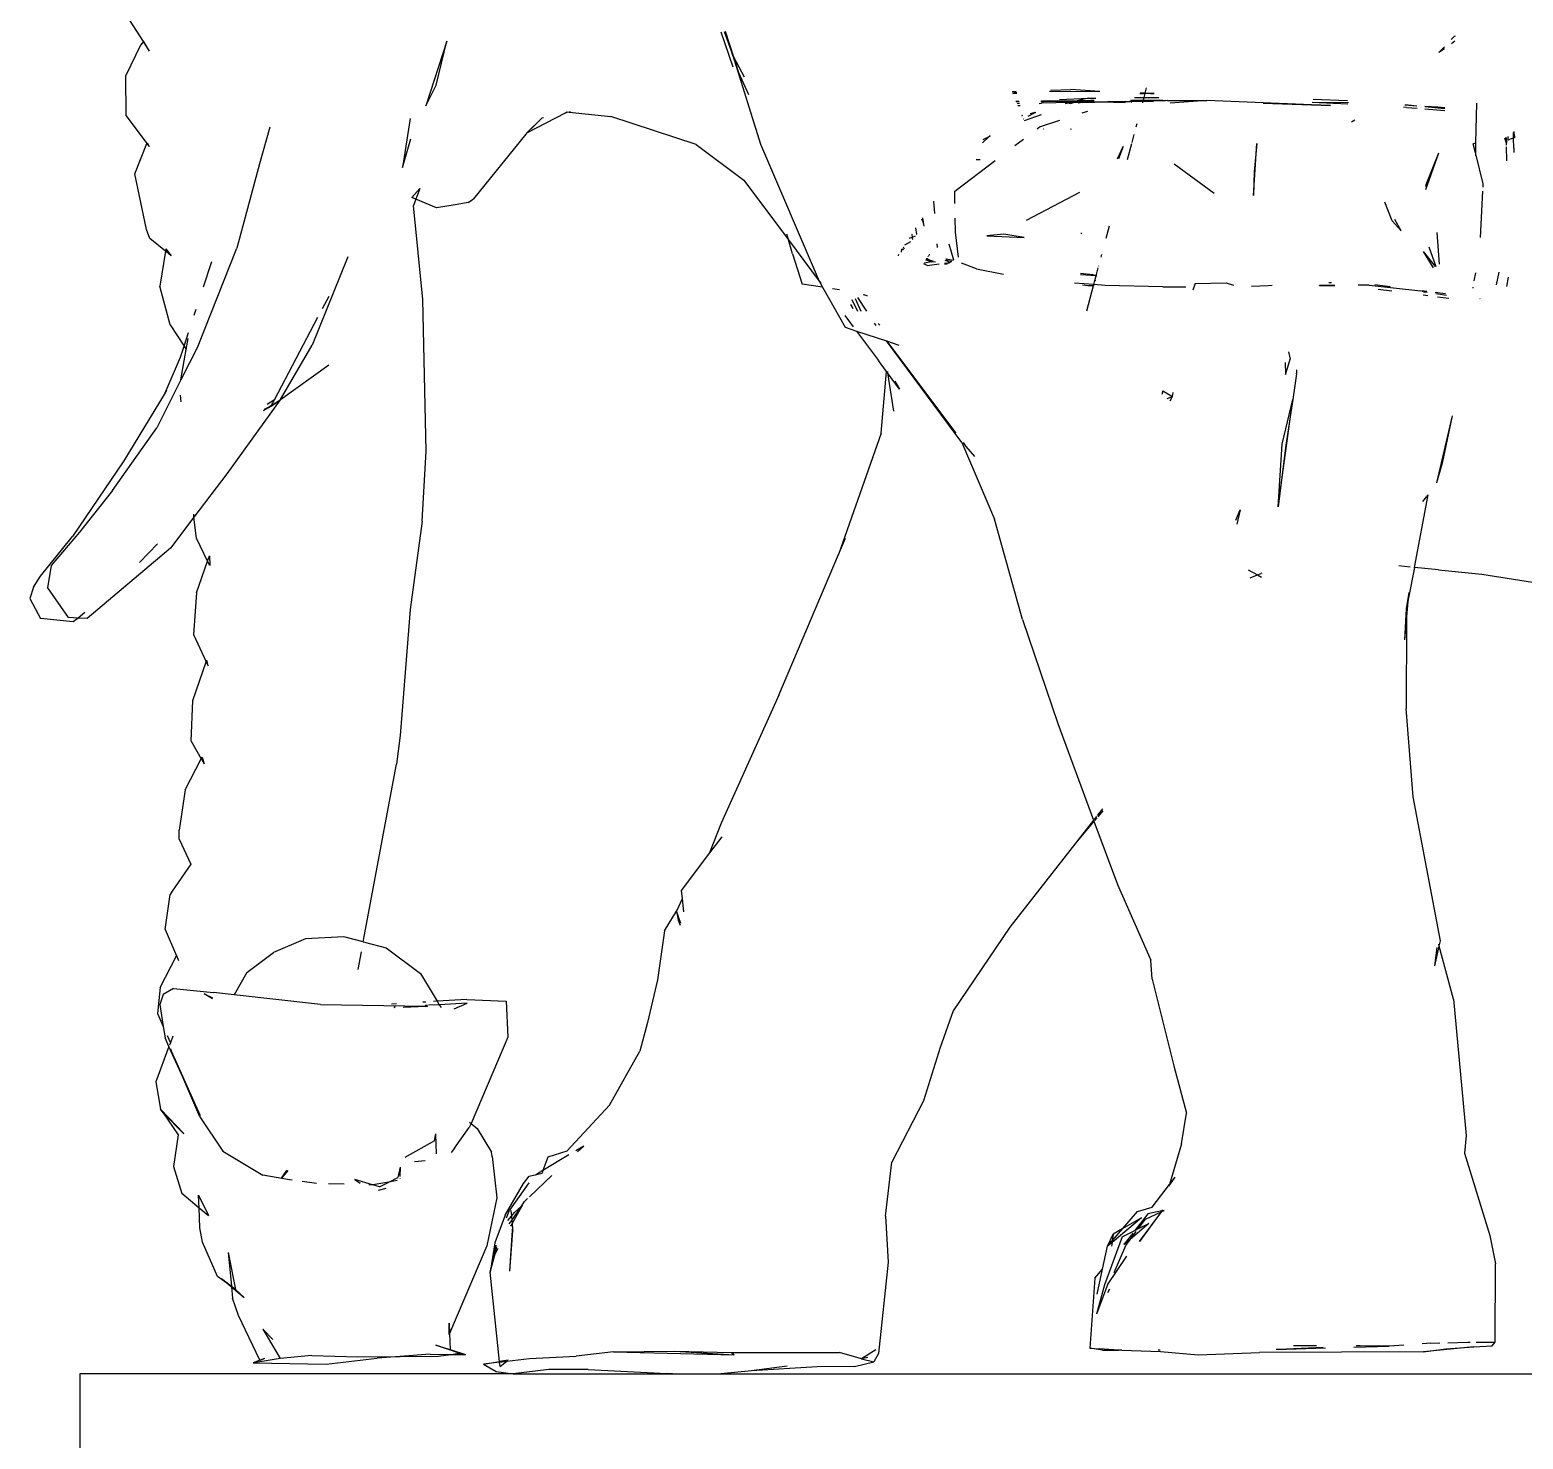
# Model space of a CAD drawing. Extents: x 44111 to 90315, y 4379 to 151689.
# Drawn here: x 59456.6 to 59921.6, y 10830.9 to 11269.8 of the extents above; entities that cross this region are included whole.
import ezdxf

# ---------------------------------------------------------------- set-up
doc = ezdxf.new("R2010")
doc.units = 0
doc.header["$LTSCALE"] = 1000
doc.header["$MEASUREMENT"] = 0
doc.layers.add('家具', color=250, linetype='Continuous')

# ---------------------------------------------------------------- blocks, each defined once
blk = doc.blocks.new('IJJJJJ')
for p, q in [((1400874.43, -765930.76), (1400879.66, -765922.52)), ((1400465.91, -765929.07), (1400466.27, -765929.18)), ((1400466.03, -765930.71), (1400467.1, -765931.47)), ((1400467.15, -765930.12), (1400466.27, -765929.18)), ((1400690.57, -765935.67), (1400693.19, -765927.65)), ((1400690.85, -765935.15), (1400693.19, -765927.65)), ((1400694.66, -765927.76), (1400690.87, -765938.64)), ((1400693.59, -765927.68), (1400691.02, -765934.83)), ((1400779.9, -765930.68), (1400786.52, -765950.79)), ((1400783.25, -765944.39), (1400779.9, -765930.68)), ((1400872.54, -765933.74), (1400874.37, -765930.7)), ((1400872.54, -765933.74), (1400874.43, -765930.76)), ((1400874.37, -765930.7), (1400874.43, -765930.76)), ((1400874.43, -765930.76), (1400875.38, -765931.92)), ((1400469.26, -765933), (1400470.99, -765934.23)), ((1400470.99, -765934.23), (1400469.28, -765932.39)), ((1400690.85, -765935.15), (1400682.24, -765962.75)), ((1400690.57, -765935.67), (1400690.85, -765935.15)), ((1400690.85, -765935.15), (1400691.02, -765934.83)), ((1400875.38, -765931.92), (1400879.9, -765941.36)), ((1400687.25, -765941.83), (1400690.57, -765935.67)), ((1400689, -765940.49), (1400690.57, -765935.67)), ((1400685.91, -765947.42), (1400689, -765940.49)), ((1400786.52, -765950.79), (1400783.25, -765944.39)), ((1400879.8, -765953.88), (1400879.9, -765941.36)), ((1400499.53, -765949.21), (1400510.22, -765948.82)), ((1400510.7, -765950.49), (1400543.32, -765949.15)), ((1400554.92, -765949.19), (1400543.32, -765949.15)), ((1400543.32, -765949.15), (1400554.72, -765949.96)), ((1400555.26, -765949.2), (1400554.92, -765949.19)), ((1400555.48, -765949.16), (1400555.26, -765949.2)), ((1400555.26, -765949.2), (1400555.5, -765949.19)), ((1400555.48, -765949.16), (1400556.18, -765949.21)), ((1400555.5, -765949.19), (1400556.18, -765949.21)), ((1400556.18, -765949.21), (1400556.92, -765949.22)), ((1400556.92, -765949.22), (1400556.98, -765949.17)), ((1400556.98, -765949.17), (1400563.08, -765949.15)), ((1400556.98, -765949.17), (1400561.53, -765949.22)), ((1400562.76, -765949.34), (1400556.98, -765949.17)), ((1400562.82, -765948.21), (1400558.27, -765948.16)), ((1400559.63, -765947.08), (1400560.25, -765947.07)), ((1400559.73, -765947.01), (1400562.47, -765946.9)), ((1400562.76, -765949.34), (1400559.99, -765949.49)), ((1400560.25, -765947.07), (1400560.87, -765947.04)), ((1400560.87, -765947.04), (1400562.5, -765946.99)), ((1400561.53, -765949.22), (1400563.1, -765949.23)), ((1400562.47, -765946.9), (1400562.02, -765945.21)), ((1400562.47, -765946.9), (1400564.06, -765946.84)), ((1400562.5, -765946.99), (1400562.47, -765946.9)), ((1400562.5, -765946.99), (1400562.98, -765946.98)), ((1400562.82, -765948.21), (1400562.5, -765946.99)), ((1400563.12, -765949.33), (1400562.76, -765949.34)), ((1400565.81, -765948.24), (1400562.82, -765948.21)), ((1400563.08, -765949.15), (1400562.82, -765948.21)), ((1400564.18, -765946.93), (1400562.98, -765946.98)), ((1400563.08, -765949.15), (1400566.64, -765949.14)), ((1400563.1, -765949.23), (1400563.08, -765949.15)), ((1400563.12, -765949.33), (1400563.1, -765949.23)), ((1400563.1, -765949.23), (1400564.37, -765949.24)), ((1400564.37, -765949.24), (1400563.12, -765949.33)), ((1400563.13, -765949.35), (1400563.12, -765949.33)), ((1400566.78, -765949.42), (1400563.12, -765949.33)), ((1400563.26, -765949.83), (1400563.13, -765949.35)), ((1400564.72, -765949.24), (1400564.37, -765949.24)), ((1400564.72, -765949.24), (1400564.76, -765949.24)), ((1400564.76, -765949.24), (1400565.12, -765949.24)), ((1400565.17, -765949.25), (1400565.12, -765949.24)), ((1400566.64, -765949.14), (1400565.17, -765949.25)), ((1400566.74, -765949.34), (1400565.17, -765949.25)), ((1400566.7, -765949.26), (1400565.17, -765949.25)), ((1400566.64, -765949.14), (1400566.95, -765949.14)), ((1400566.64, -765949.14), (1400566.7, -765949.26)), ((1400567.09, -765949.26), (1400566.7, -765949.26)), ((1400566.7, -765949.26), (1400566.74, -765949.34)), ((1400566.74, -765949.34), (1400566.77, -765949.39)), ((1400567.24, -765949.38), (1400566.77, -765949.39)), ((1400566.77, -765949.39), (1400566.78, -765949.42)), ((1400567.24, -765949.38), (1400566.78, -765949.42)), ((1400566.78, -765949.42), (1400566.96, -765949.78)), ((1400567.31, -765949.44), (1400567.24, -765949.38)), ((1400568.6, -765949.46), (1400567.31, -765949.44)), ((1400571.18, -765949.62), (1400568.6, -765949.46)), ((1400568.6, -765949.46), (1400574.09, -765949.57)), ((1400574.09, -765949.57), (1400571.18, -765949.62)), ((1400580.86, -765949.45), (1400574.09, -765949.57)), ((1400582.13, -765949.73), (1400574.09, -765949.57)), ((1400576.65, -765946.33), (1400585.61, -765945.75)), ((1400592.24, -765946.23), (1400576.68, -765946.38)), ((1400580.09, -765948.39), (1400577.87, -765948.37)), ((1400578.34, -765949.14), (1400579.48, -765949.14)), ((1400580.39, -765949.34), (1400578.45, -765949.33)), ((1400581.76, -765949.65), (1400578.61, -765949.59)), ((1400583.22, -765949.16), (1400579.48, -765949.14)), ((1400581.39, -765949.35), (1400579.48, -765949.14)), ((1400579.48, -765949.14), (1400580.39, -765949.34)), ((1400589.14, -765948.78), (1400580.09, -765948.39)), ((1400580.09, -765948.39), (1400583.22, -765949.16)), ((1400581.39, -765949.35), (1400580.39, -765949.34)), ((1400580.39, -765949.34), (1400580.86, -765949.45)), ((1400582.07, -765949.42), (1400580.86, -765949.45)), ((1400580.86, -765949.45), (1400581.76, -765949.65)), ((1400582.07, -765949.42), (1400581.39, -765949.35)), ((1400584.08, -765949.37), (1400581.39, -765949.35)), ((1400584.08, -765949.37), (1400582.07, -765949.42)), ((1400584.55, -765949.7), (1400582.07, -765949.42)), ((1400594.78, -765949.2), (1400583.22, -765949.16)), ((1400583.22, -765949.16), (1400584.08, -765949.37)), ((1400584.08, -765949.37), (1400584.16, -765949.39)), ((1400584.91, -765949.37), (1400584.16, -765949.39)), ((1400584.16, -765949.39), (1400585.87, -765949.8)), ((1400586.27, -765949.38), (1400584.91, -765949.37)), ((1400591.96, -765945.91), (1400585.61, -765945.75)), ((1400592.19, -765949.24), (1400586.27, -765949.38)), ((1400594.16, -765949.4), (1400586.27, -765949.38)), ((1400592.19, -765949.24), (1400594.16, -765949.4)), ((1400594.16, -765949.4), (1400595.01, -765949.48)), ((1400594.95, -765949.41), (1400594.16, -765949.4)), ((1400602.67, -765949.43), (1400601.77, -765949.43)), ((1400602.71, -765949.32), (1400601.83, -765949.23)), ((1400603.65, -765947), (1400602.42, -765946.89)), ((1400602.44, -765946.8), (1400603.69, -765946.89)), ((1400603.32, -765946.68), (1400602.51, -765946.63)), ((1400603.92, -765946.34), (1400602.7, -765946.22)), ((1400603.76, -765946.72), (1400603.32, -765946.68)), ((1400459.35, -765949.94), (1400459.58, -765962.33)), ((1400475.37, -765951.01), (1400469.13, -765951.59)), ((1400469.13, -765951.44), (1400471.35, -765951.25)), ((1400475.36, -765951.75), (1400469.13, -765952.24)), ((1400471.35, -765951.25), (1400475.37, -765951.01)), ((1400481.15, -765951.3), (1400477.78, -765951.56)), ((1400481.41, -765950.43), (1400477.84, -765950.76)), ((1400477.84, -765950.86), (1400481.58, -765950.64)), ((1400481.15, -765951.3), (1400482.08, -765951.25)), ((1400499.18, -765949.84), (1400510.49, -765949.76)), ((1400499.4, -765950.28), (1400510.49, -765949.76)), ((1400504.82, -765950.7), (1400510.69, -765950.46)), ((1400510.7, -765950.49), (1400504.82, -765950.7)), ((1400525.73, -765949.98), (1400510.7, -765950.49)), ((1400571.18, -765949.62), (1400568.63, -765949.67)), ((1400568.63, -765949.67), (1400570.51, -765949.72)), ((1400572.37, -765949.7), (1400571.18, -765949.62)), ((1400582.05, -765953.03), (1400580.34, -765952.47)), ((1400584.55, -765949.7), (1400581.76, -765949.65)), ((1400581.76, -765949.65), (1400582.13, -765949.73)), ((1400582.13, -765949.73), (1400583.35, -765950)), ((1400582.13, -765949.73), (1400584.78, -765949.78)), ((1400584.78, -765949.78), (1400584.55, -765949.7)), ((1400584.89, -765949.78), (1400584.78, -765949.78)), ((1400586.22, -765950.12), (1400584.89, -765949.78)), ((1400585.64, -765950.1), (1400584.89, -765949.78)), ((1400584.89, -765949.78), (1400585.87, -765949.8)), ((1400585.87, -765949.8), (1400587.38, -765950.17)), ((1400585.87, -765949.8), (1400594.78, -765949.98)), ((1400595.5, -765950.05), (1400594.78, -765949.98)), ((1400600.07, -765955.39), (1400594.8, -765953.46)), ((1400596.48, -765952.92), (1400596.9, -765953.01)), ((1400596.9, -765953.01), (1400596.63, -765952.87)), ((1400598.17, -765953.18), (1400596.78, -765952.82)), ((1400596.9, -765953.01), (1400598.3, -765953.32)), ((1400598.93, -765954.06), (1400596.9, -765953.01)), ((1400600.63, -765953.84), (1400600.86, -765953.89)), ((1400600.87, -765953.87), (1400600.64, -765953.81)), ((1400602.15, -765950.72), (1400601.45, -765950.65)), ((1400601.6, -765950.05), (1400602.38, -765950.14)), ((1400702.28, -765962.79), (1400728.83, -765954.09)), ((1400741.88, -765952.72), (1400728.83, -765954.09)), ((1400741.44, -765952.62), (1400741.88, -765952.72)), ((1400742.42, -765952.66), (1400741.88, -765952.72)), ((1400741.88, -765952.72), (1400742.99, -765952.96)), ((1400742.99, -765952.96), (1400742.42, -765952.66)), ((1400754.8, -765959.09), (1400742.99, -765952.96)), ((1400879.8, -765953.88), (1400873.39, -765962.5)), ((1400447.55, -765959.24), (1400447.61, -765958.81)), ((1400498.27, -765955.74), (1400497.21, -765955.21)), ((1400565.27, -765957.31), (1400564.99, -765956.29)), ((1400585.59, -765957.91), (1400585.76, -765958.16)), ((1400585.59, -765957.91), (1400585.66, -765958.16)), ((1400595.35, -765957.33), (1400589.06, -765955.29)), ((1400594.1, -765957.98), (1400594.09, -765957.94)), ((1400596.15, -765957.93), (1400595.35, -765957.33)), ((1400600.47, -765954.86), (1400600.38, -765954.82)), ((1400750.25, -765954.55), (1400749.86, -765954.46)), ((1400750.25, -765954.55), (1400754.99, -765959.19)), ((1400753.79, -765958.09), (1400750.25, -765954.55)), ((1400791.35, -765954.76), (1400793.73, -765969.98)), ((1400835.09, -765957.44), (1400838.24, -765968.85)), ((1400447.35, -765960.67), (1400447.52, -765959.46)), ((1400447.35, -765960.67), (1400447.74, -765960.82)), ((1400447.68, -765963.97), (1400447.74, -765960.82)), ((1400447.74, -765960.82), (1400447.77, -765959.4)), ((1400447.74, -765960.82), (1400448.78, -765961.23)), ((1400447.77, -765959.33), (1400447.77, -765959.15)), ((1400448.96, -765961.31), (1400449.41, -765961.48)), ((1400449.41, -765961.48), (1400449.49, -765960.32)), ((1400449.94, -765963.05), (1400449.95, -765962.45)), ((1400450.09, -765960.68), (1400449.95, -765962.45)), ((1400449.95, -765962.45), (1400450.15, -765960.71)), ((1400449.95, -765962.45), (1400450.44, -765960.88)), ((1400460.34, -765962.64), (1400459.58, -765962.33)), ((1400459.58, -765962.33), (1400459.64, -765965.44)), ((1400459.64, -765965.44), (1400460.34, -765962.64)), ((1400527.69, -765962.57), (1400528.51, -765971.33)), ((1400528.76, -765978.71), (1400527.69, -765962.57)), ((1400566.57, -765962.18), (1400565.91, -765959.7)), ((1400568.01, -765967.54), (1400566.67, -765962.55)), ((1400569.36, -765963.47), (1400570.77, -765967.34)), ((1400571.07, -765967.32), (1400569.36, -765963.47)), ((1400603.02, -765963.14), (1400600.37, -765961.13)), ((1400611.01, -765960.32), (1400610.67, -765960.15)), ((1400611.01, -765960.32), (1400610.71, -765960.05)), ((1400613.1, -765962.29), (1400611.01, -765960.32)), ((1400612.88, -765961.29), (1400611.01, -765960.32)), ((1400682.24, -765962.75), (1400663.99, -766005.37)), ((1400702.28, -765962.79), (1400687.43, -765973.95)), ((1400755.36, -765959.65), (1400754.8, -765959.09)), ((1400754.99, -765959.19), (1400754.8, -765959.09)), ((1400754.99, -765959.19), (1400755.36, -765959.65)), ((1400755.36, -765959.65), (1400771.66, -765979.75)), ((1400793.73, -765969.98), (1400791.13, -765961.04)), ((1400873.3, -765962.29), (1400872.67, -765963.46)), ((1400873.39, -765962.5), (1400872.67, -765963.46)), ((1400873.39, -765962.5), (1400873.3, -765962.29)), ((1400877.09, -765971.97), (1400873.39, -765962.5)), ((1400447.68, -765963.97), (1400447.69, -765965.3)), ((1400449.85, -765967.93), (1400449.93, -765963.61)), ((1400457.23, -765975.09), (1400459.45, -765966.2)), ((1400459.64, -765965.44), (1400459.65, -765966.32)), ((1400471.13, -765965.49), (1400475.23, -765976.96)), ((1400471.13, -765965.49), (1400475.09, -765975.43)), ((1400621.79, -765977.37), (1400609.21, -765967.83)), ((1400615.1, -765967.56), (1400613.84, -765967.47)), ((1400528.51, -765971.33), (1400528.76, -765978.71)), ((1400553.48, -765968.88), (1400541.01, -765977.97)), ((1400838.24, -765968.85), (1400845.36, -765995.17)), ((1400873.5, -765989.34), (1400877.09, -765971.97)), ((1400457.28, -765976.16), (1400457.23, -765975.09)), ((1400458.1, -765991.78), (1400457.34, -765977.34)), ((1400475.09, -765975.43), (1400475.24, -765975.95)), ((1400621.73, -765981.17), (1400621.79, -765977.37)), ((1400687.43, -765973.95), (1400673.57, -765992.53)), ((1400788.33, -765976.51), (1400790.8, -765979.33)), ((1400788.33, -765976.51), (1400789.59, -765979.85)), ((1400485.56, -765986.65), (1400487.86, -765980.83)), ((1400582.92, -765977.75), (1400599.52, -765986.49)), ((1400628.02, -765984.35), (1400628.34, -765980.52)), ((1400773.26, -765980.91), (1400771.66, -765979.75)), ((1400773.26, -765980.91), (1400777.37, -765981.63)), ((1400777.37, -765981.63), (1400783.12, -765982.61)), ((1400783.12, -765982.61), (1400789.59, -765979.85)), ((1400787.4, -766011.11), (1400790.33, -765981.82)), ((1400789.59, -765979.85), (1400790.8, -765979.33)), ((1400789.59, -765979.85), (1400790.33, -765981.82)), ((1400482.72, -765989.69), (1400484.77, -765986.16)), ((1400485.56, -765986.65), (1400482.72, -765989.69)), ((1400621.58, -765990.13), (1400621.65, -765985.76)), ((1400631.77, -765985.68), (1400631.59, -765987.06)), ((1400631.59, -765987.06), (1400632.07, -765986.13)), ((1400471.62, -765990.28), (1400470.97, -766000.09)), ((1400574.58, -765991.97), (1400573.55, -765988.16)), ((1400582.3, -765990.31), (1400582.52, -765990.64)), ((1400600.12, -765991.8), (1400606.52, -765990.72)), ((1400611.78, -765991.24), (1400600.12, -765991.8)), ((1400606.52, -765990.72), (1400611.78, -765991.24)), ((1400620.64, -765997.91), (1400621.58, -765990.13)), ((1400631.57, -765987.09), (1400631.42, -765988.28)), ((1400631.57, -765987.09), (1400631.59, -765987.06)), ((1400633.63, -765990.84), (1400633.87, -765988.84)), ((1400634.14, -765991.42), (1400635.04, -765991.76)), ((1400635.13, -765990.74), (1400635.04, -765991.76)), ((1400673.57, -765992.53), (1400674.07, -765990.8)), ((1400872.38, -765992.12), (1400873.5, -765989.34)), ((1400474.12, -765994.7), (1400471.97, -766000.8)), ((1400622.11, -765998.83), (1400623.54, -765993.89)), ((1400627.33, -765993.73), (1400627.25, -765994.89)), ((1400635.04, -765991.76), (1400634.98, -765992.4)), ((1400635.04, -765991.76), (1400636.07, -765992.14)), ((1400637.37, -765994.1), (1400635.5, -765993)), ((1400637.8, -765994.74), (1400637.48, -765995.28)), ((1400638.2, -765995.35), (1400637.74, -765995.58)), ((1400637.79, -765995.65), (1400638.28, -765995.47)), ((1400638.28, -765995.47), (1400638.26, -765995.44)), ((1400638.39, -765996.33), (1400638.28, -765995.47)), ((1400673.57, -765992.53), (1400663.99, -766005.37)), ((1400672.33, -765996.84), (1400673.57, -765992.53)), ((1400857.34, -766025.49), (1400845.36, -765995.17)), ((1400867.42, -765995.38), (1400865.82, -765997.47)), ((1400867.42, -765995.38), (1400867.53, -765996.07)), ((1400867.53, -765996.07), (1400872.38, -765992.12)), ((1400867.53, -765996.07), (1400869.26, -766006.93)), ((1400472.08, -766000.88), (1400475.8, -765996.18)), ((1400472.66, -766001.29), (1400475.8, -765996.18)), ((1400576.18, -765997.94), (1400575.94, -765997.07)), ((1400576.93, -766000.75), (1400576.9, -766000.64)), ((1400614.97, -766001.51), (1400619.67, -765999.78)), ((1400624.48, -765998.47), (1400622.18, -765998.87)), ((1400624.05, -765999), (1400622.7, -765999.19)), ((1400623.54, -765999.64), (1400622.79, -765999.25)), ((1400623.43, -765999.65), (1400623.54, -765999.64)), ((1400623.54, -765999.64), (1400624.05, -765999)), ((1400624.73, -765999.78), (1400623.54, -765999.64)), ((1400624.05, -765999), (1400624.48, -765998.47)), ((1400624.63, -765998.92), (1400624.05, -765999)), ((1400624.07, -766000.06), (1400624.89, -765999.84)), ((1400624.38, -766000.25), (1400624.95, -766000.11)), ((1400624.57, -765998.43), (1400624.48, -765998.47)), ((1400624.63, -765998.92), (1400624.68, -765998.91)), ((1400624.73, -765999.78), (1400624.87, -765999.77)), ((1400624.88, -765999.8), (1400624.73, -765999.78)), ((1400630.37, -766000.47), (1400626.63, -766000.01)), ((1400627.76, -765999.52), (1400628.88, -765999.43)), ((1400628.35, -765999.26), (1400628.59, -765999.2)), ((1400629.6, -765998.71), (1400628.59, -765999.2)), ((1400629.68, -765998.72), (1400628.88, -765999.43)), ((1400628.88, -765999.43), (1400630.83, -765998.81)), ((1400628.88, -765999.43), (1400631.33, -765999.83)), ((1400629.52, -765997.2), (1400629.77, -765997.16)), ((1400629.68, -765998.72), (1400629.6, -765998.71)), ((1400629.72, -765998.72), (1400629.68, -765998.72)), ((1400629.69, -765997.38), (1400629.9, -765997.33)), ((1400629.86, -765998.6), (1400629.72, -765998.72)), ((1400630.28, -765998.74), (1400629.72, -765998.72)), ((1400629.82, -765997.51), (1400630, -765997.47)), ((1400630.26, -765998.43), (1400629.86, -765998.6)), ((1400630.16, -765997.7), (1400630.14, -765997.84)), ((1400630.26, -765998.43), (1400630.33, -765998.43)), ((1400630.75, -765998.63), (1400630.28, -765998.74)), ((1400630.59, -765998.31), (1400630.33, -765998.43)), ((1400630.33, -765998.43), (1400630.65, -765998.42)), ((1400630.37, -766000.47), (1400631.41, -766000)), ((1400630.56, -765998.22), (1400630.53, -765998.23)), ((1400639.33, -765997.05), (1400639.38, -765997.47)), ((1400672.33, -765996.84), (1400669.25, -766006.34)), ((1400810.8, -765997.8), (1400821.92, -766025.35)), ((1400855.73, -766007.15), (1400853.16, -765999.3)), ((1400865.82, -765997.47), (1400867.37, -765996.2)), ((1400449.46, -766004.19), (1400449.95, -766007.07)), ((1400452.4, -766002.56), (1400453.22, -766006.5)), ((1400459.99, -766005.32), (1400459.56, -766002.79)), ((1400577.73, -766003.7), (1400577.07, -766001.28)), ((1400577.52, -766003.72), (1400577.73, -766003.7)), ((1400577.73, -766003.7), (1400582.57, -766003.4)), ((1400577.73, -766003.7), (1400578.83, -766003.43)), ((1400578.12, -766005.19), (1400577.73, -766003.7)), ((1400577.92, -766005.11), (1400578.12, -766005.19)), ((1400578.12, -766005.19), (1400577.95, -766005.23)), ((1400578.46, -766006.45), (1400578.12, -766005.19)), ((1400578.83, -766003.43), (1400582.64, -766003)), ((1400614.97, -766001.51), (1400606.57, -766003.2)), ((1400663.99, -766005.37), (1400663.83, -766005.76)), ((1400460.37, -766007.61), (1400460.32, -766007.29)), ((1400471.97, -766009.26), (1400468.62, -766009.75)), ((1400472.2, -766008.85), (1400468.99, -766009.28)), ((1400475.92, -766009.68), (1400474.49, -766009.86)), ((1400475.84, -766008.68), (1400474.7, -766008.85)), ((1400474.75, -766008.57), (1400476.45, -766008.39)), ((1400475.84, -766008.68), (1400476.36, -766008.61)), ((1400492.78, -766006.66), (1400476.6, -766008.38)), ((1400489.94, -766007.84), (1400485.72, -766008.41)), ((1400486.17, -766007.21), (1400490.93, -766006.54)), ((1400492.78, -766006.66), (1400496.17, -766006.67)), ((1400508.18, -766006.73), (1400503.39, -766006.8)), ((1400503.54, -766006.68), (1400508.18, -766006.73)), ((1400504.45, -766005.93), (1400505.26, -766005.92)), ((1400508.18, -766006.73), (1400508.21, -766006.68)), ((1400522.96, -766006.75), (1400524.18, -766006.81)), ((1400524.18, -766006.81), (1400529.37, -766007.04)), ((1400537.25, -766005.91), (1400535.02, -766006.6)), ((1400546.88, -766006.17), (1400537.25, -766005.91)), ((1400546.88, -766006.17), (1400547.64, -766008.21)), ((1400557.03, -766007.14), (1400549.8, -766007.19)), ((1400557.03, -766007.14), (1400574.92, -766006.7)), ((1400574.92, -766006.7), (1400578.46, -766006.45)), ((1400578.4, -766006.76), (1400578.55, -766006.78)), ((1400578.55, -766006.78), (1400578.4, -766006.79)), ((1400578.46, -766006.45), (1400584.47, -766006.02)), ((1400578.55, -766006.78), (1400578.46, -766006.45)), ((1400580.23, -766006.7), (1400578.55, -766006.78)), ((1400580.66, -766014.65), (1400578.55, -766006.78)), ((1400582.03, -766006.59), (1400580.23, -766006.7)), ((1400649.99, -766009.56), (1400649.07, -766009.98)), ((1400649.07, -766009.98), (1400650.28, -766009.69)), ((1400662.96, -766007.3), (1400655.95, -766019.77)), ((1400657.63, -766008.12), (1400659.83, -766007.79)), ((1400663.83, -766005.76), (1400662.96, -766007.3)), ((1400662.96, -766007.3), (1400669.25, -766006.34)), ((1400663.82, -766005.61), (1400663.5, -766006.04)), ((1400818.64, -766013.9), (1400816.6, -766010.02)), ((1400866.14, -766019), (1400869.26, -766006.93)), ((1400457.89, -766011.35), (1400457.82, -766011.36)), ((1400458.26, -766010.78), (1400458.16, -766010.8)), ((1400471.42, -766010.26), (1400467.89, -766010.71)), ((1400649.2, -766014.69), (1400651.95, -766010.44)), ((1400652.79, -766010.82), (1400651.01, -766014.78)), ((1400651.92, -766014.83), (1400653.72, -766011.24)), ((1400653.45, -766013.86), (1400653.4, -766013.91)), ((1400653.45, -766013.86), (1400654.12, -766012.66)), ((1400786.33, -766058.37), (1400787.4, -766011.11)), ((1400858.6, -766015.96), (1400858.02, -766014.17)), ((1400645.1, -766019.09), (1400645.64, -766018.53)), ((1400646.3, -766019.17), (1400646.73, -766018.5)), ((1400655.99, -766016.11), (1400653.38, -766019.61)), ((1400833.63, -766042.37), (1400820.06, -766016.59)), ((1400866.14, -766019), (1400861.77, -766025.66)), ((1400652.38, -766020.95), (1400643.06, -766024.02)), ((1400652.38, -766020.95), (1400645.55, -766030.11)), ((1400655.95, -766019.77), (1400652.38, -766020.95)), ((1400861.77, -766025.66), (1400860.37, -766021.37)), ((1400861.08, -766026.71), (1400860.5, -766023.28)), ((1400517.85, -766027.45), (1400517.34, -766029.65)), ((1400619.53, -766055.65), (1400643.06, -766024.02)), ((1400643.06, -766024.02), (1400621.42, -766052.73)), ((1400643.06, -766024.02), (1400639.17, -766025.3)), ((1400831.71, -766042.2), (1400821.92, -766025.35)), ((1400857.34, -766025.49), (1400862.73, -766036.17)), ((1400861.77, -766025.66), (1400861.08, -766026.71)), ((1400862.73, -766036.17), (1400861.08, -766026.71)), ((1400862.87, -766029.03), (1400861.77, -766025.66)), ((1400515.35, -766033), (1400515.33, -766034)), ((1400517.88, -766031.41), (1400517.34, -766029.65)), ((1400518.81, -766034.45), (1400517.88, -766031.41)), ((1400518.93, -766030.7), (1400518.81, -766034.45)), ((1400642.98, -766033.58), (1400645.55, -766030.11)), ((1400831.71, -766042.2), (1400816.67, -766031.41)), ((1400867.64, -766040.19), (1400862.87, -766029.03)), ((1400515.32, -766034.3), (1400515.33, -766034)), ((1400515.32, -766034.3), (1400516.45, -766042.24)), ((1400638.95, -766039.03), (1400642.71, -766033.94)), ((1400640.39, -766036.52), (1400638.95, -766039.03)), ((1400642.71, -766033.94), (1400640.8, -766045.91)), ((1400642.77, -766033.56), (1400642.71, -766033.94)), ((1400642.71, -766033.94), (1400642.98, -766033.58)), ((1400642.98, -766033.58), (1400642.95, -766033.33)), ((1400644.65, -766052.69), (1400642.98, -766033.58)), ((1400862.73, -766036.17), (1400870.24, -766051.03)), ((1400516.45, -766042.24), (1400518.72, -766056.45)), ((1400521.07, -766075.69), (1400516.45, -766042.24)), ((1400519.83, -766056.13), (1400516.45, -766042.24)), ((1400553.99, -766041.3), (1400553.78, -766040.02)), ((1400556.97, -766039.54), (1400553.99, -766041.3)), ((1400554.69, -766042.68), (1400553.99, -766041.3)), ((1400555.65, -766041.94), (1400553.99, -766041.3)), ((1400556.97, -766039.54), (1400557.32, -766040.66)), ((1400831.74, -766042.22), (1400831.71, -766042.2)), ((1400832.8, -766042.98), (1400831.74, -766042.22)), ((1400831.81, -766042.36), (1400831.74, -766042.22)), ((1400834.66, -766044.31), (1400831.81, -766042.36)), ((1400831.81, -766042.36), (1400848.48, -766065.37)), ((1400832.8, -766042.98), (1400831.81, -766042.36)), ((1400833.63, -766042.37), (1400835.9, -766043.84)), ((1400834.52, -766044.05), (1400833.63, -766042.37)), ((1400862.69, -766042.98), (1400862.89, -766040.92)), ((1400867.21, -766039.47), (1400867.64, -766040.19)), ((1400867.64, -766040.19), (1400880.53, -766061.36)), ((1400834.66, -766044.31), (1400832.8, -766042.98)), ((1400834.52, -766044.05), (1400832.8, -766042.98)), ((1400834.66, -766044.31), (1400834.52, -766044.05)), ((1400835.67, -766044.77), (1400834.52, -766044.05)), ((1400837.03, -766045.71), (1400834.66, -766044.31)), ((1400835.67, -766044.77), (1400834.66, -766044.31)), ((1400836.75, -766045.25), (1400835.67, -766044.77)), ((1400836.94, -766045.55), (1400835.67, -766044.77)), ((1400466.93, -766047.33), (1400470.03, -766062.1)), ((1400466.93, -766047.33), (1400471.73, -766068.15)), ((1400884.03, -766070.54), (1400870.24, -766051.03)), ((1400518.72, -766056.45), (1400521.07, -766075.69)), ((1400521.07, -766075.69), (1400519.83, -766056.13)), ((1400619.53, -766055.65), (1400609.39, -766079.49)), ((1400619.19, -766055.69), (1400618.29, -766056.89)), ((1400644.65, -766052.69), (1400657.96, -766090.48)), ((1400618.29, -766056.89), (1400615.62, -766059.95)), ((1400787.6, -766080.16), (1400786.33, -766058.37)), ((1400470.03, -766062.1), (1400471.73, -766068.15)), ((1400848.48, -766065.37), (1400858.67, -766078.87)), ((1400880.53, -766061.36), (1400896.51, -766084.89)), ((1400474.39, -766071.9), (1400474.74, -766072.33)), ((1400478.66, -766094.55), (1400474.39, -766071.9)), ((1400474.87, -766072.47), (1400476.14, -766073.98)), ((1400884.03, -766070.54), (1400894.35, -766083.54)), ((1400532.88, -766076.63), (1400533.94, -766081.12)), ((1400534.28, -766079.79), (1400532.88, -766076.63)), ((1400600.68, -766110.73), (1400609.39, -766079.49)), ((1400857.93, -766085.48), (1400858.67, -766078.87)), ((1400858.67, -766078.87), (1400858.77, -766077.98)), ((1400858.67, -766078.87), (1400866, -766088.57)), ((1400787.6, -766080.16), (1400791.31, -766107.67)), ((1400894.35, -766083.54), (1400903.17, -766093.99)), ((1400657.96, -766090.48), (1400655.82, -766085.43)), ((1400854.45, -766092.55), (1400857.93, -766085.48)), ((1400866, -766088.57), (1400891.98, -766110.46)), ((1400875.65, -766093), (1400870.08, -766087.21)), ((1400906.44, -766097.29), (1400896.51, -766084.89)), ((1400676.52, -766134.32), (1400657.96, -766090.48)), ((1400853.86, -766090.88), (1400853.75, -766093.97)), ((1400853.75, -766093.97), (1400854.45, -766092.55)), ((1400854.45, -766092.55), (1400853.86, -766090.88)), ((1400857.92, -766102.48), (1400854.45, -766092.55)), ((1400457.67, -766096.59), (1400439.92, -766099.41)), ((1400471.14, -766095.33), (1400457.67, -766096.59)), ((1400471.14, -766095.33), (1400478.66, -766094.55)), ((1400478.66, -766094.55), (1400478.84, -766094.53)), ((1400478.66, -766094.55), (1400480.44, -766104.01)), ((1400479.96, -766094.41), (1400483.52, -766094.04)), ((1400526.14, -766096.3), (1400526.39, -766096.39)), ((1400527.5, -766096.85), (1400526.22, -766097.55)), ((1400527.5, -766096.85), (1400526.39, -766096.39)), ((1400530.39, -766095.27), (1400527.5, -766096.85)), ((1400529.75, -766097.79), (1400527.5, -766096.85)), ((1400903.17, -766093.99), (1400904.24, -766100.87)), ((1400908.67, -766100.72), (1400906.44, -766097.29)), ((1400481.09, -766107.45), (1400480.28, -766102.34)), ((1400480.44, -766104.01), (1400480.28, -766102.34)), ((1400857.92, -766102.48), (1400858.81, -766115.42)), ((1400904.24, -766100.87), (1400897.81, -766110.16)), ((1400908.67, -766100.72), (1400909.78, -766104.19)), ((1400480.44, -766104.01), (1400481.09, -766107.45)), ((1400481.1, -766111.04), (1400480.44, -766104.01)), ((1400481.67, -766117.08), (1400481.09, -766107.45)), ((1400481.09, -766107.45), (1400481.1, -766111.04)), ((1400791.31, -766107.67), (1400794.52, -766146.89)), ((1400909.78, -766104.19), (1400906.5, -766110.45)), ((1400481.1, -766111.04), (1400481.22, -766138.46)), ((1400481.67, -766117.08), (1400481.1, -766111.04)), ((1400600.68, -766110.73), (1400589.71, -766143.1)), ((1400891.98, -766110.46), (1400894.78, -766110.32)), ((1400892.65, -766108.62), (1400894.78, -766110.32)), ((1400894.78, -766110.32), (1400897.81, -766110.16)), ((1400894.78, -766110.32), (1400896.28, -766111.52)), ((1400896.28, -766111.52), (1400906.5, -766110.45)), ((1400858.81, -766115.42), (1400854.88, -766123.93)), ((1400854.29, -766125.22), (1400854.72, -766123.46)), ((1400854.88, -766123.93), (1400854.29, -766125.22)), ((1400854.88, -766123.93), (1400854.72, -766123.46)), ((1400859.08, -766135.95), (1400854.88, -766123.93)), ((1400676.52, -766134.32), (1400694.52, -766174.17)), ((1400479, -766165.93), (1400481.22, -766138.46)), ((1400859.54, -766148.61), (1400859.08, -766135.95)), ((1400589.71, -766143.1), (1400578.56, -766173.25)), ((1400794.52, -766146.89), (1400795.65, -766155.79)), ((1400859.54, -766148.61), (1400856.39, -766154.1)), ((1400856.15, -766153.63), (1400855.46, -766155.72)), ((1400856.39, -766154.1), (1400856.15, -766153.63)), ((1400861.46, -766163.77), (1400856.39, -766154.1)), ((1400806.03, -766211.14), (1400795.65, -766155.79)), ((1400856.33, -766154.21), (1400855.46, -766155.72)), ((1400470.52, -766210.86), (1400479, -766165.93)), ((1400861.46, -766163.77), (1400863.26, -766176.31)), ((1400575.64, -766170.29), (1400577.26, -766172.2)), ((1400575.82, -766169.75), (1400577.42, -766171.79)), ((1400577.53, -766172.53), (1400578.27, -766173.4)), ((1400577.69, -766172.13), (1400578.4, -766173.04)), ((1400578.43, -766173.6), (1400571.15, -766193.29)), ((1400578.56, -766173.25), (1400578.43, -766173.6)), ((1400578.43, -766173.6), (1400584.09, -766180.3)), ((1400578.56, -766173.25), (1400584.09, -766180.3)), ((1400694.52, -766174.17), (1400698.1, -766183.45)), ((1400863.34, -766179.21), (1400863.26, -766176.31)), ((1400584.09, -766180.3), (1400604.62, -766206.54)), ((1400694.32, -766178.46), (1400698.1, -766183.45)), ((1400863.34, -766179.21), (1400859.68, -766186.94)), ((1400698.1, -766183.45), (1400706.98, -766195.18)), ((1400859.6, -766186.82), (1400859.68, -766186.94)), ((1400859.68, -766186.94), (1400865.48, -766195.4)), ((1400571.15, -766193.29), (1400560.68, -766216.86)), ((1400706.98, -766195.18), (1400706.7, -766197.71)), ((1400865.48, -766195.4), (1400866.07, -766196.44)), ((1400706.7, -766197.71), (1400706.25, -766201.84)), ((1400706.7, -766197.71), (1400708.42, -766201.58)), ((1400867.64, -766207.32), (1400866.07, -766196.44)), ((1400707.1, -766205.39), (1400708.42, -766201.58)), ((1400707.92, -766204.42), (1400707.24, -766205.99)), ((1400708.42, -766201.58), (1400707.92, -766204.42)), ((1400712.12, -766207.71), (1400708.42, -766201.58)), ((1400604.62, -766206.54), (1400622.22, -766232.62)), ((1400712.12, -766207.71), (1400714.31, -766222.94)), ((1400806.03, -766211.14), (1400812.01, -766209.59)), ((1400812.01, -766209.59), (1400823.99, -766210.19)), ((1400867.64, -766207.32), (1400864.14, -766215.53)), ((1400466.48, -766228.94), (1400470.91, -766212.52)), ((1400470.91, -766212.52), (1400470.52, -766210.86)), ((1400470.91, -766212.52), (1400471.08, -766211.9)), ((1400472.33, -766218.61), (1400470.91, -766212.52)), ((1400472.33, -766218.61), (1400471.6, -766212.88)), ((1400798.83, -766213.01), (1400788.17, -766221)), ((1400806.03, -766211.14), (1400798.83, -766213.01)), ((1400806.62, -766214.27), (1400807.64, -766219.74)), ((1400823.99, -766210.19), (1400833.89, -766214.45)), ((1400842.21, -766220.73), (1400833.89, -766214.45)), ((1400560.28, -766222.74), (1400560.68, -766216.86)), ((1400864.09, -766215.42), (1400863.52, -766216.98)), ((1400864.14, -766215.53), (1400863.52, -766216.98)), ((1400864.14, -766215.53), (1400864.09, -766215.42)), ((1400869.19, -766225.4), (1400864.14, -766215.53)), ((1400560.28, -766222.74), (1400553.53, -766249.79)), ((1400714.31, -766222.94), (1400717.5, -766236.29)), ((1400788.17, -766221), (1400782.93, -766229.66)), ((1400842.21, -766220.73), (1400846.2, -766227.62)), ((1400819.29, -766230.68), (1400846.2, -766227.62)), ((1400846.2, -766227.62), (1400852.62, -766226.89)), ((1400865.01, -766225.7), (1400852.62, -766226.89)), ((1400855.52, -766227.3), (1400852.88, -766228.62)), ((1400852.92, -766228.87), (1400855.52, -766227.3)), ((1400865.01, -766225.7), (1400868.27, -766227.52)), ((1400868.27, -766227.52), (1400869.33, -766230.62)), ((1400869.19, -766225.4), (1400870.06, -766233.4)), ((1400466.48, -766228.94), (1400462.55, -766271.39)), ((1400622.22, -766232.62), (1400626.27, -766244.06)), ((1400761.47, -766229.57), (1400760.9, -766240.79)), ((1400773.76, -766229.07), (1400761.47, -766229.57)), ((1400777.62, -766232.01), (1400773.58, -766230.27)), ((1400773.58, -766230.27), (1400782.28, -766230.73)), ((1400773.76, -766229.07), (1400782.93, -766229.66)), ((1400782.28, -766230.73), (1400781.75, -766231.61)), ((1400782.93, -766229.66), (1400782.28, -766230.73)), ((1400782.28, -766230.73), (1400785.63, -766230.9)), ((1400782.93, -766229.66), (1400784.12, -766229.73)), ((1400785.85, -766231.21), (1400785.99, -766231.21)), ((1400785.99, -766231.21), (1400786.49, -766231.2)), ((1400786.47, -766231.23), (1400785.99, -766231.21)), ((1400786.08, -766230.93), (1400786.67, -766230.96)), ((1400786.44, -766229.88), (1400787.38, -766229.94)), ((1400819.29, -766230.68), (1400786.49, -766231.2)), ((1400793.54, -766231.45), (1400786.49, -766231.2)), ((1400795.62, -766230.46), (1400797.21, -766230.56)), ((1400796.01, -766231.44), (1400796.39, -766231.46)), ((1400796.33, -766231.53), (1400796.04, -766231.52)), ((1400869.33, -766230.62), (1400868.25, -766237.48)), ((1400717.5, -766236.29), (1400719.82, -766245.17)), ((1400868.25, -766237.48), (1400867.7, -766241.03)), ((1400870.06, -766233.4), (1400868.25, -766237.48)), ((1400760.9, -766240.79), (1400772.41, -766267.73)), ((1400865.26, -766240.5), (1400866.02, -766242.54)), ((1400867, -766240.33), (1400866.02, -766242.54)), ((1400866.02, -766242.54), (1400866.29, -766243.26)), ((1400866.47, -766243.74), (1400867.7, -766241.03)), ((1400626.27, -766244.06), (1400631.56, -766260.67)), ((1400729.28, -766262), (1400719.82, -766245.17)), ((1400865.73, -766245.08), (1400858.27, -766261.75)), ((1400863.19, -766250.96), (1400866.47, -766243.74)), ((1400865.73, -766245.08), (1400863.19, -766250.96)), ((1400866, -766244.49), (1400865.73, -766245.08)), ((1400866.42, -766243.62), (1400866.47, -766243.74)), ((1400866.47, -766243.74), (1400870.57, -766254.75)), ((1400553.53, -766249.79), (1400549.63, -766264.5)), ((1400862.24, -766253.06), (1400863.19, -766250.96)), ((1400856.85, -766265.59), (1400862.19, -766253.27)), ((1400858.27, -766261.75), (1400862.19, -766253.27)), ((1400862.24, -766253.06), (1400862.19, -766253.27)), ((1400870.57, -766254.75), (1400869.09, -766263.29)), ((1400631.56, -766260.67), (1400641.38, -766279.7)), ((1400551.14, -766274.03), (1400549.63, -766264.5)), ((1400742.53, -766276.31), (1400729.28, -766262)), ((1400856.85, -766265.59), (1400849.65, -766276.32)), ((1400858.27, -766261.75), (1400856.73, -766265.21)), ((1400869.09, -766263.29), (1400861.85, -766270.84)), ((1400861.86, -766270.92), (1400868.26, -766264.41)), ((1400868.26, -766264.41), (1400863.55, -766271.19)), ((1400868.26, -766264.41), (1400869.09, -766263.29)), ((1400770.51, -766269.31), (1400766.06, -766276.67)), ((1400772.41, -766267.73), (1400770.51, -766269.31)), ((1400772.89, -766267.34), (1400772.41, -766267.73)), ((1400772.41, -766267.73), (1400772.95, -766268.99)), ((1400777.54, -766275.37), (1400772.95, -766268.99)), ((1400462.55, -766271.39), (1400463, -766276.93)), ((1400551.14, -766274.03), (1400554.95, -766286.73)), ((1400737.3, -766274.75), (1400739.82, -766276.26)), ((1400739.28, -766276.51), (1400737.3, -766274.75)), ((1400783.15, -766277.1), (1400783.38, -766270.92)), ((1400783.83, -766273.13), (1400783.38, -766270.92)), ((1400783.83, -766273.13), (1400793.03, -766278.33)), ((1400863.55, -766271.19), (1400865.1, -766281.06)), ((1400463, -766276.93), (1400455.11, -766302.6)), ((1400643.3, -766296.59), (1400641.38, -766279.7)), ((1400741.91, -766277.51), (1400750, -766282.36)), ((1400742.53, -766276.31), (1400748.46, -766278.21)), ((1400748.46, -766278.21), (1400750, -766282.36)), ((1400765.78, -766278), (1400764.32, -766290.88)), ((1400765.78, -766278), (1400766.06, -766276.67)), ((1400777.54, -766275.37), (1400778.61, -766276.71)), ((1400789.96, -766279.58), (1400786.67, -766279.26)), ((1400849.65, -766276.32), (1400837.25, -766283.82)), ((1400555.09, -766287.2), (1400553.15, -766284.38)), ((1400554.95, -766286.73), (1400553.15, -766284.38)), ((1400747.26, -766283.86), (1400754.23, -766290.53)), ((1400750, -766282.36), (1400750.29, -766283.14)), ((1400750, -766282.36), (1400751.99, -766283.55)), ((1400751.99, -766283.55), (1400750.29, -766283.14)), ((1400754.35, -766284.12), (1400751.99, -766283.55)), ((1400751.99, -766283.55), (1400752.32, -766283.75)), ((1400756.07, -766286.36), (1400754.35, -766284.12)), ((1400794.49, -766281.35), (1400794.57, -766284.16)), ((1400794.49, -766281.35), (1400795.19, -766284.48)), ((1400828.98, -766285.22), (1400837.25, -766283.82)), ((1400829.42, -766282.39), (1400831.39, -766284.68)), ((1400831.39, -766284.68), (1400829.54, -766282.37)), ((1400829.67, -766282.35), (1400831.39, -766284.68)), ((1400831.39, -766284.68), (1400829.81, -766282.32)), ((1400865.1, -766281.06), (1400862.51, -766289.55)), ((1400560.28, -766293.72), (1400554.95, -766286.73)), ((1400554.95, -766286.73), (1400555.09, -766287.2)), ((1400754.41, -766286.16), (1400760.46, -766294.71)), ((1400761.78, -766296.21), (1400756.07, -766286.36)), ((1400794.58, -766284.81), (1400794.59, -766284.9)), ((1400797.96, -766285.93), (1400795.19, -766284.48)), ((1400795.36, -766285.45), (1400797.96, -766285.93)), ((1400800.89, -766287.45), (1400797.96, -766285.93)), ((1400797.96, -766285.93), (1400802.96, -766286.84)), ((1400801.22, -766288.44), (1400798.78, -766287.89)), ((1400800.89, -766287.45), (1400802.96, -766286.84)), ((1400802.96, -766286.84), (1400803, -766286.85)), ((1400803, -766286.85), (1400803.05, -766286.82)), ((1400803.05, -766286.82), (1400808.58, -766285.19)), ((1400803.05, -766286.82), (1400804.24, -766286.82)), ((1400808.58, -766285.19), (1400806.95, -766286.3)), ((1400811.88, -766286.59), (1400816.75, -766286.45)), ((1400820.53, -766286.34), (1400821.23, -766286.32)), ((1400821.23, -766286.32), (1400824.96, -766285.79)), ((1400828.08, -766285.35), (1400828.98, -766285.22)), ((1400754.78, -766291.06), (1400755.73, -766291.96)), ((1400756.74, -766293.46), (1400755.73, -766291.96)), ((1400756.48, -766293.21), (1400759.64, -766298.84)), ((1400756.48, -766293.21), (1400756.74, -766293.46)), ((1400756.74, -766293.46), (1400758.86, -766295.47)), ((1400759.73, -766297.87), (1400756.74, -766293.46)), ((1400764.32, -766290.88), (1400767.5, -766305.75)), ((1400857.24, -766290.07), (1400854.2, -766296.32)), ((1400857.09, -766294.05), (1400862.51, -766289.55)), ((1400857.09, -766294.05), (1400857.24, -766290.07)), ((1400556.58, -766294.76), (1400557.12, -766294.87)), ((1400557.29, -766295.1), (1400556.58, -766294.76)), ((1400556.96, -766294.65), (1400556.99, -766294.69)), ((1400557.12, -766294.87), (1400556.99, -766294.69)), ((1400557.09, -766294.62), (1400557.3, -766294.91)), ((1400557.12, -766294.87), (1400557.3, -766294.91)), ((1400557.29, -766295.1), (1400557.12, -766294.87)), ((1400564.22, -766304.4), (1400557.29, -766295.1)), ((1400557.52, -766295.21), (1400557.29, -766295.1)), ((1400557.3, -766294.91), (1400561.69, -766295.82)), ((1400557.3, -766294.91), (1400557.52, -766295.21)), ((1400562.36, -766297.51), (1400557.52, -766295.21)), ((1400557.52, -766295.21), (1400564.22, -766304.4)), ((1400564.82, -766295.15), (1400560.28, -766293.72)), ((1400561.69, -766295.82), (1400565.67, -766300.99)), ((1400564.59, -766300.45), (1400562.36, -766297.51)), ((1400563.67, -766297.13), (1400569.46, -766300.45)), ((1400563.67, -766297.13), (1400572.81, -766304.73)), ((1400569.46, -766300.45), (1400564.82, -766295.15)), ((1400643.3, -766296.59), (1400642.56, -766310.91)), ((1400759.85, -766296.6), (1400758.86, -766295.47)), ((1400759.73, -766297.87), (1400759.64, -766298.84)), ((1400759.85, -766296.6), (1400759.73, -766297.87)), ((1400760.48, -766298.98), (1400759.73, -766297.87)), ((1400760.01, -766294.79), (1400759.85, -766296.6)), ((1400760.98, -766297.91), (1400759.85, -766296.6)), ((1400761.38, -766297.06), (1400760.46, -766294.71)), ((1400761.78, -766296.21), (1400765.01, -766304.83)), ((1400854.17, -766296.46), (1400857.09, -766294.05)), ((1400856.84, -766300.15), (1400857.09, -766294.05)), ((1400455.11, -766302.6), (1400453.37, -766311.38)), ((1400561.37, -766298.85), (1400567.05, -766303.69)), ((1400564.59, -766300.45), (1400561.37, -766298.85)), ((1400565.67, -766300.99), (1400564.59, -766300.45)), ((1400567.05, -766303.69), (1400565.27, -766301.34)), ((1400569.68, -766302.98), (1400565.67, -766300.99)), ((1400566.35, -766301.87), (1400569.08, -766305.43)), ((1400569.46, -766300.45), (1400572.44, -766302.16)), ((1400572.73, -766304.19), (1400569.46, -766300.45)), ((1400569.68, -766302.98), (1400575.1, -766317.99)), ((1400574.25, -766305.92), (1400572.44, -766302.16)), ((1400572.44, -766302.16), (1400572.73, -766304.19)), ((1400759.47, -766300.57), (1400759.41, -766301.23)), ((1400760.27, -766313.66), (1400759.41, -766301.23)), ((1400759.64, -766298.84), (1400759.47, -766300.57)), ((1400759.52, -766301), (1400759.47, -766300.57)), ((1400760.27, -766313.66), (1400759.52, -766301)), ((1400759.64, -766298.84), (1400760.13, -766299.72)), ((1400856.06, -766304.61), (1400856.84, -766300.15)), ((1400568.53, -766305.65), (1400567.05, -766303.69)), ((1400567.05, -766303.69), (1400569.08, -766305.43)), ((1400572.14, -766314.13), (1400568.53, -766305.65)), ((1400574.25, -766305.92), (1400572.73, -766304.19)), ((1400572.73, -766304.19), (1400572.81, -766304.73)), ((1400572.81, -766304.73), (1400574.25, -766305.92)), ((1400572.81, -766304.73), (1400572.97, -766305.86)), ((1400575.74, -766313.02), (1400574.25, -766305.92)), ((1400764.02, -766306.67), (1400764.91, -766308.25)), ((1400764.47, -766306.56), (1400764.33, -766306.09)), ((1400764.47, -766306.56), (1400764.35, -766306.07)), ((1400765.07, -766308.53), (1400764.47, -766306.56)), ((1400764.91, -766308.25), (1400764.47, -766306.56)), ((1400766.41, -766314.01), (1400764.62, -766305.56)), ((1400765.01, -766304.83), (1400766.41, -766314.01)), ((1400767.5, -766305.75), (1400779.09, -766333.12)), ((1400851.32, -766315.36), (1400856.06, -766304.61)), ((1400453.5, -766335.78), (1400453.37, -766311.38)), ((1400574.22, -766317.97), (1400568.18, -766308.98)), ((1400642.56, -766310.91), (1400645.56, -766339.28)), ((1400766.41, -766314.01), (1400764.91, -766308.25)), ((1400764.91, -766308.25), (1400765.07, -766308.53)), ((1400848.03, -766307.87), (1400845.75, -766319.38)), ((1400848.03, -766307.87), (1400847.01, -766318.38)), ((1400578.13, -766315.91), (1400575.74, -766313.02)), ((1400577.41, -766320.89), (1400575.74, -766313.02)), ((1400578.13, -766315.91), (1400579.75, -766337.64)), ((1400763.52, -766341.85), (1400766.41, -766314.01)), ((1400850.07, -766315.96), (1400847.01, -766318.38)), ((1400847.68, -766317.99), (1400851.32, -766315.36)), ((1400850.07, -766315.96), (1400847.68, -766317.99)), ((1400573.56, -766319.27), (1400574.17, -766320.44)), ((1400574.22, -766317.97), (1400577.64, -766327.08)), ((1400575.1, -766317.99), (1400577.64, -766327.08)), ((1400846.99, -766318.57), (1400843.06, -766321.9)), ((1400843.06, -766321.9), (1400845.75, -766319.38)), ((1400847.01, -766318.38), (1400845.75, -766319.38)), ((1400845.75, -766319.38), (1400847, -766318.48)), ((1400846.99, -766318.57), (1400846.65, -766322.09)), ((1400847.68, -766317.99), (1400846.99, -766318.57)), ((1400847, -766318.48), (1400846.99, -766318.57)), ((1400847, -766318.48), (1400847.68, -766317.99)), ((1400847.01, -766318.38), (1400847, -766318.48)), ((1400844.83, -766327.49), (1400846.65, -766322.09)), ((1400779.21, -766329.88), (1400779.09, -766333.12)), ((1400779.23, -766333.45), (1400779.21, -766329.88)), ((1400838.13, -766341.42), (1400844.83, -766327.49)), ((1400779.09, -766333.12), (1400778.91, -766338.03)), ((1400779.09, -766333.12), (1400779.23, -766333.45)), ((1400837.28, -766331.73), (1400831.88, -766340.93)), ((1400837.28, -766331.73), (1400834.07, -766335)), ((1400459.44, -766335.81), (1400453.5, -766335.78)), ((1400454.41, -766336.89), (1400453.5, -766335.78)), ((1400460.11, -766337.25), (1400454.41, -766336.89)), ((1400468.88, -766337.92), (1400460.11, -766337.25)), ((1400460.11, -766337.25), (1400475.85, -766338.81)), ((1400461.98, -766335.83), (1400461.32, -766335.82)), ((1400468.23, -766335.97), (1400461.98, -766335.83)), ((1400475.85, -766338.81), (1400468.88, -766337.92)), ((1400473.5, -766336.09), (1400470.68, -766336.02)), ((1400473.5, -766336.09), (1400476.26, -766336.29)), ((1400475.85, -766338.81), (1400526.9, -766339.03)), ((1400481.95, -766336.72), (1400486.52, -766337.06)), ((1400486.52, -766337.06), (1400495.51, -766336.94)), ((1400497.52, -766337.36), (1400486.52, -766337.06)), ((1400495.51, -766336.94), (1400496.8, -766337)), ((1400495.51, -766336.94), (1400496.7, -766336.94)), ((1400518.47, -766337.93), (1400506.32, -766337.6)), ((1400507.02, -766337.44), (1400518.47, -766337.93)), ((1400509.14, -766336.95), (1400516.34, -766336.95)), ((1400521.7, -766337.94), (1400518.47, -766337.93)), ((1400546, -766339.78), (1400526.9, -766339.03)), ((1400557.73, -766338.75), (1400546, -766339.78)), ((1400569.75, -766338.34), (1400557.73, -766338.75)), ((1400558.44, -766338.16), (1400557.81, -766338.16)), ((1400569.8, -766338.26), (1400569.74, -766338.26)), ((1400569.75, -766338.34), (1400570.78, -766338.26)), ((1400570.78, -766338.26), (1400576.68, -766337.84)), ((1400575.78, -766338.31), (1400570.78, -766338.26)), ((1400575.78, -766338.31), (1400579.75, -766337.64)), ((1400579.75, -766337.64), (1400576.68, -766337.84)), ((1400645.56, -766339.28), (1400646.95, -766341.96)), ((1400646.31, -766338.19), (1400650.8, -766341.01)), ((1400650.8, -766341.01), (1400657.7, -766339.05)), ((1400665.28, -766338.99), (1400657.7, -766339.05)), ((1400691.31, -766339.04), (1400665.28, -766338.99)), ((1400708.96, -766338.59), (1400690.42, -766339.75)), ((1400728.05, -766338.8), (1400690.42, -766339.75)), ((1400691.31, -766339.04), (1400690.42, -766339.75)), ((1400708.96, -766338.59), (1400691.31, -766339.04)), ((1400728.05, -766338.8), (1400708.96, -766338.59)), ((1400728.05, -766338.8), (1400739.62, -766340.19)), ((1400754.24, -766340.85), (1400739.62, -766340.19)), ((1400778.29, -766338.3), (1400774.09, -766339.62)), ((1400776.06, -766339.26), (1400774.09, -766339.62)), ((1400778.63, -766339.59), (1400774.09, -766339.62)), ((1400776.06, -766339.26), (1400783.36, -766336.7)), ((1400778.29, -766338.3), (1400776.06, -766339.26)), ((1400778.63, -766339.59), (1400776.06, -766339.26)), ((1400783.36, -766336.7), (1400778.29, -766338.3)), ((1400778.91, -766338.03), (1400778.29, -766338.3)), ((1400785.18, -766339.56), (1400778.63, -766339.59)), ((1400782.63, -766340.11), (1400778.63, -766339.59)), ((1400794.47, -766340.25), (1400782.63, -766340.11)), ((1400785.18, -766339.56), (1400794.47, -766340.25)), ((1400822.01, -766339.94), (1400807.69, -766340.39)), ((1400822.01, -766339.94), (1400831.88, -766340.93)), ((1400650.8, -766341.01), (1400646.95, -766341.96)), ((1400652.99, -766343.33), (1400646.95, -766341.96)), ((1400648.85, -766340.54), (1400650.8, -766341.01)), ((1400652.99, -766343.33), (1400664.6, -766343.5)), ((1400664.6, -766343.5), (1400685.08, -766344.72)), ((1400673.95, -766343.27), (1400685.08, -766344.72)), ((1400685.08, -766344.72), (1400694.63, -766345.67)), ((1400735.97, -766344.29), (1400711.45, -766345.55)), ((1400735.97, -766344.29), (1400748.22, -766344.36)), ((1400748.22, -766344.36), (1400759.3, -766345.67)), ((1400761.28, -766341.74), (1400754.24, -766340.85)), ((1400761.28, -766341.74), (1400760.85, -766341.41)), ((1400760.85, -766341.41), (1400763.52, -766341.85)), ((1400763.37, -766343.34), (1400761.28, -766341.74)), ((1400763.51, -766342.03), (1400761.28, -766341.74)), ((1400763.37, -766343.34), (1400763.51, -766342.03)), ((1400763.51, -766342.03), (1400763.52, -766341.85)), ((1400763.51, -766342.03), (1400768.49, -766342.66)), ((1400768.49, -766342.66), (1400763.52, -766341.85)), ((1400768.49, -766342.66), (1400764.53, -766344.93)), ((1400807.69, -766340.39), (1400794.47, -766340.25)), ((1400794.47, -766340.25), (1400801.66, -766340.78)), ((1400817.51, -766342.61), (1400801.66, -766340.78)), ((1400840.29, -766342.24), (1400817.51, -766342.61)), ((1400831.88, -766340.93), (1400837.41, -766341.84)), ((1400836.73, -766340.88), (1400838.09, -766341.4)), ((1400836.73, -766340.88), (1400838.1, -766341.49)), ((1400837.41, -766341.84), (1400840.29, -766342.24)), ((1400838.1, -766341.49), (1400838.13, -766341.42)), ((1400838.13, -766341.42), (1400840.29, -766342.24)), ((1400694.63, -766345.67), (1400007.71, -766345.67)), ((1400709.64, -766345.67), (1400694.63, -766345.67)), ((1400709.64, -766345.67), (1400711.45, -766345.55)), ((1400759.3, -766345.67), (1400709.64, -766345.67)), ((1400764.53, -766344.93), (1400759.3, -766345.67)), ((1400759.3, -766345.67), (1400894.27, -766345.67)), ((1400894.27, -766345.67), (1400894.27, -766388.46))]:
    blk.add_line(p, q)

msp = doc.modelspace()

# ---------------------------------------------------------------- block references
at = {"layer": '家具', "xscale": -1}
msp.add_blockref('IJJJJJ', (1460366.4, 777196.92), dxfattribs=at)

doc.saveas('drawing.dxf')
